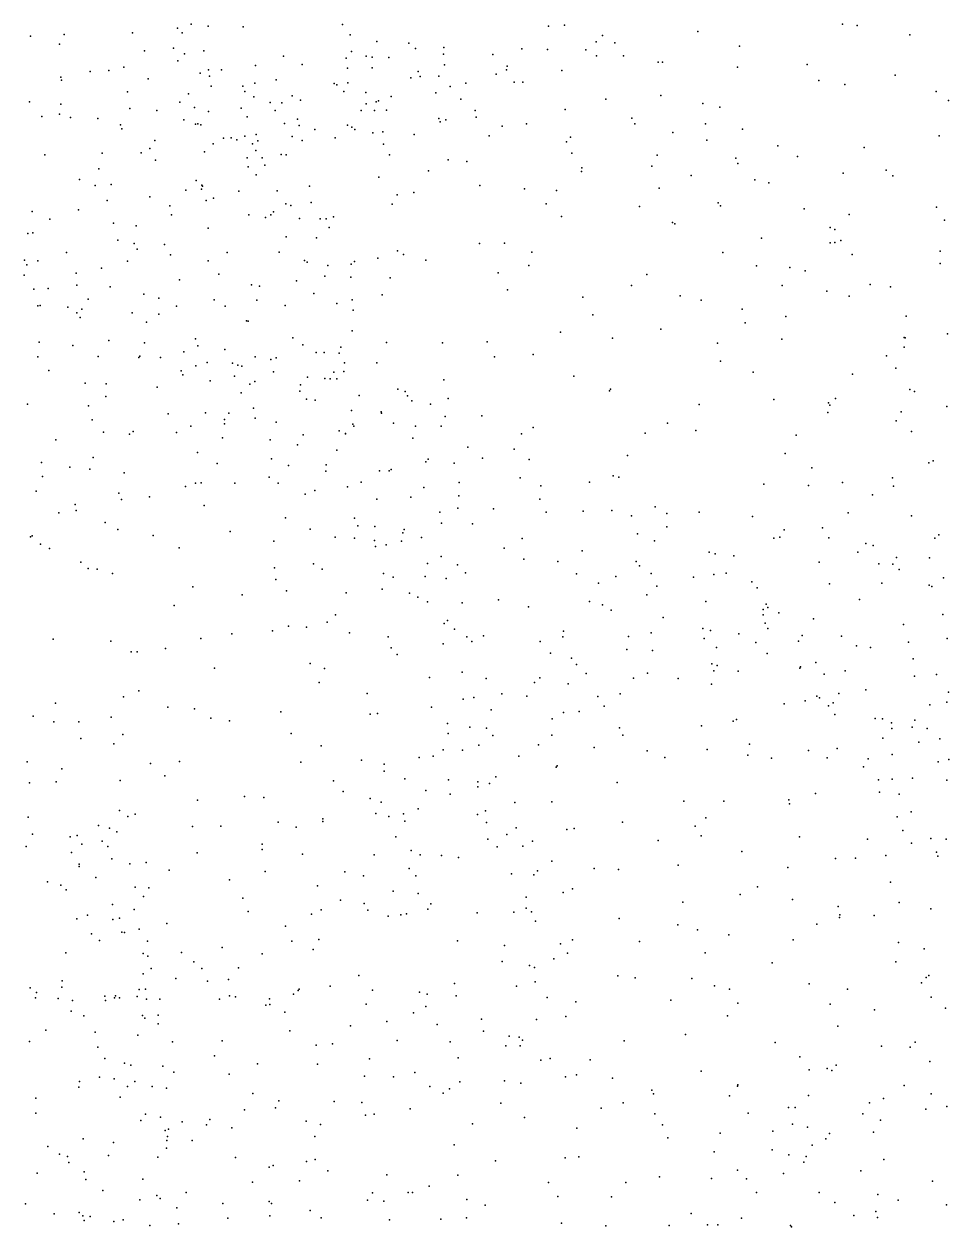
# Model space of a CAD drawing. Header units: metres. Extents: x -25 to 25, y -27.7 to 27.8.
# Drawn here: x 17.525 to 20.186, y 6.958 to 10.42 of the extents above; entities that cross this region are included whole.
import ezdxf

# ---------------------------------------------------------------- set-up
doc = ezdxf.new("R2010")
doc.units = ezdxf.units.M

msp = doc.modelspace()

# ---------------------------------------------------------------- linework, layer by layer
for p in [(17.6404, 10.3901, -2.8179), (17.8372, 10.3952, -7.9028), (17.9664, 10.4085, 11.7033), (17.9799, 10.3953, 4.3955), (18.0054, 10.42, 11.4017), (18.054, 10.4145, -2.3099), (18.1554, 10.4119, -17.4393), (18.4409, 10.4193, -17.8803), (18.4627, 10.3889, -17.5749), (19.0342, 10.4145, 3.5575), (19.0802, 10.417, -5.0156), (19.1888, 10.3874, -4.2256), (19.4637, 10.3987, -15.6703), (19.8802, 10.4203, -4.1108), (19.9224, 10.416, -15.3728), (20.0734, 10.3896, -8.3551), (17.5435, 10.3858, 4.2464), (17.6268, 10.3621, 10.4767), (18.5395, 10.3698, -0.0974), (18.6316, 10.3653, 4.3846), (18.7327, 10.3526, -0.3221), (19.1714, 10.3692, -17.7322), (19.225, 10.3659, -16.1969), (19.583, 10.3565, -3.9155), (17.8716, 10.3433, 10.7873), (17.9545, 10.3512, -16.5146), (17.9867, 10.3348, 11.0657), (18.0422, 10.343, -16.9444), (18.2717, 10.3283, -2.3416), (18.4512, 10.3223, 0.1414), (18.4665, 10.3412, -18.1315), (18.5088, 10.3279, -5.5492), (18.5265, 10.3248, 2.6823), (18.5747, 10.3237, 0.9588), (18.6514, 10.3497, -1.5733), (18.7314, 10.3337, 1.2787), (18.8738, 10.3331, -1.3241), (18.9574, 10.3492, 3.9048), (19.0306, 10.3472, -9.07), (19.1417, 10.3463, -17.5232), (19.1724, 10.3287, -16.4128), (19.2496, 10.3287, -8.9929), (17.7149, 10.2842, 12.2489), (17.7685, 10.2864, -18.2561), (17.8116, 10.2963, -8.2159), (17.9675, 10.314, -2.7432), (18.055, 10.2886, -7.63), (18.0928, 10.2881, 11.2736), (18.1905, 10.3014, -7.3863), (18.3252, 10.3036, -1.9185), (18.4555, 10.2933, 0.6228), (18.526, 10.2944, -16.5665), (18.6585, 10.284, 2.3819), (18.7343, 10.3026, -16.6162), (18.9133, 10.2887, -17.3356), (18.9146, 10.2989, -4.8618), (19.0725, 10.2862, -18.1452), (19.3492, 10.3103, -16.0064), (19.3617, 10.311, -3.9295), (19.5781, 10.2962, -9.38), (19.7785, 10.3042, -8.6659), (17.6301, 10.2676, 4.0759), (17.6329, 10.2586, -3.203), (17.8817, 10.2628, 12.1082), (18.031, 10.2789, 11.8373), (18.0579, 10.2708, -18.2678), (18.1884, 10.2502, -4.1219), (18.2504, 10.2597, -6.1546), (18.4167, 10.2494, 2.8562), (18.4563, 10.2509, -2.1039), (18.638, 10.2655, -5.2822), (18.6648, 10.2693, 3.2555), (18.7184, 10.2706, 4.2087), (18.796, 10.2502, -4.5212), (18.883, 10.2758, 3.6417), (18.9346, 10.2535, -4.1711), (18.9599, 10.2535, -0.7696), (19.8119, 10.258, -3.8243), (20.0315, 10.2728, -3.9679), (17.8227, 10.2249, 10.5366), (17.9976, 10.2191, -3.9101), (18.0627, 10.2412, 4.242), (18.1543, 10.2417, 11.4477), (18.1602, 10.2265, -5.4302), (18.2963, 10.2142, -16.6082), (18.4244, 10.2454, -3.8084), (18.4447, 10.2258, -5.0851), (18.5083, 10.2236, -4.3267), (18.7093, 10.2226, -4.2429), (18.751, 10.2405, -5.0512), (19.3568, 10.215, -9.3411), (19.8863, 10.2461, -9.3516), (20.149, 10.2265, -11.2759), (17.5405, 10.1963, -3.9691), (17.6306, 10.1896, -18.4241), (17.9727, 10.1959, -3.0999), (18.0147, 10.1803, -5.2308), (18.1498, 10.1787, 11.7589), (18.186, 10.2111, -2.8427), (18.2332, 10.1949, -6.9374), (18.2664, 10.1938, -4.4661), (18.3204, 10.2009, -3.5514), (18.5089, 10.1905, -17.1949), (18.538, 10.1961, -2.4382), (18.5447, 10.1996, -4.618), (18.581, 10.2117, -4.9244), (18.7818, 10.2039, -17.1867), (19.1991, 10.2038, -16.7159), (19.4782, 10.1916, -17.5062), (19.5264, 10.1812, -15.8983), (20.1848, 10.2002, -11.5915), (17.5755, 10.154, 12.4333), (17.6268, 10.1613, 10.3014), (17.6583, 10.151, -3.632), (17.7367, 10.1484, 12.3709), (17.8288, 10.177, -3.2845), (17.9069, 10.1719, -18.451), (17.9847, 10.1443, -8.1959), (18.0552, 10.1683, -4.4137), (18.1665, 10.1535, 11.1466), (18.2476, 10.1711, -4.7173), (18.3118, 10.1468, 3.2163), (18.4952, 10.1716, 4.2045), (18.5335, 10.1718, -3.5661), (18.5674, 10.1725, -0.3241), (18.7181, 10.1487, 1.4615), (18.7384, 10.1449, 2.1006), (18.8225, 10.1714, -16.8933), (18.8257, 10.1519, -3.8203), (19.0818, 10.1748, -16.9085), (19.2734, 10.1493, -18.1693), (17.8024, 10.1304, -8.4166), (17.8061, 10.1191, -4.3118), (18.0177, 10.1321, -3.4291), (18.0248, 10.1332, -4.9528), (18.0332, 10.1299, -5.6556), (18.2741, 10.134, 0.2784), (18.3161, 10.1279, -7.3191), (18.3614, 10.117, -17.0557), (18.4551, 10.1296, 3.4236), (18.4677, 10.1238, -2.773), (18.4764, 10.1172, -16.8199), (18.5574, 10.1097, 3.6627), (18.7224, 10.139, -0.5065), (18.9006, 10.126, -1.4904), (18.9709, 10.1335, -1.2912), (19.282, 10.1334, -16.985), (19.4857, 10.1329, -16.4588), (19.5919, 10.1181, -3.673), (17.9007, 10.085, 3.707), (18.069, 10.0751, 3.5644), (18.0988, 10.0922, 10.8469), (18.1204, 10.0932, 3.289), (18.1368, 10.0869, -5.8351), (18.1602, 10.098, 3.9243), (18.1816, 10.076, 11.8931), (18.1925, 10.1026, 2.9242), (18.1974, 10.0841, -6.4382), (18.2958, 10.0969, -3.1809), (18.325, 10.0848, 3.6338), (18.4202, 10.0933, 0.9335), (18.528, 10.1068, 2.5275), (18.5588, 10.0746, -3.3635), (18.6469, 10.1029, -17.0122), (18.863, 10.0983, -2.1404), (19.0856, 10.0818, -18.3743), (19.0971, 10.0948, -3.8121), (19.3913, 10.108, -16.7576), (19.4895, 10.0859, -17.1308), (20.1584, 10.0984, -3.9136), (17.5845, 10.0437, -8.5995), (17.7492, 10.0488, 10.3403), (17.8619, 10.0498, -18.6172), (17.8866, 10.0624, 12.3435), (18.0441, 10.0526, 12.1751), (18.1917, 10.0565, -18.5526), (18.2641, 10.0447, 11.2179), (18.2793, 10.0442, 11.6697), (18.5765, 10.0436, 1.249), (19.1005, 10.0484, -1.8555), (19.3468, 10.0428, -3.6776), (19.6933, 10.0702, -9.3711), (19.9417, 10.0646, -8.5543), (17.9029, 10.0285, 3.3154), (18.1668, 10.0353, 0.0027), (18.1697, 10.0095, 12.0365), (18.2102, 10.0354, 11.0207), (18.218, 10.0141, -7.7528), (18.7451, 10.0296, 1.8324), (18.7984, 10.0243, -2.5101), (19.1293, 10.0065, -1.0579), (19.331, 10.0115, -8.9071), (19.5727, 10.0347, -8.8077), (19.5788, 10.0188, -17.9453), (19.7506, 10.0391, -15.7195), (17.684, 9.9734, -4.6323), (17.7401, 10.004, -5.4001), (18.1925, 9.9863, -0.2259), (18.5458, 9.9798, -0.5693), (18.6887, 9.998, -2.7888), (19.1289, 9.9956, -2.1351), (19.4443, 9.9846, -18.1801), (19.6272, 9.9718, -16.8949), (19.8813, 9.9913, -3.6507), (20.0054, 9.9998, -9.3906), (20.0248, 9.9837, -15.5877), (17.7295, 9.956, -4.9092), (17.7757, 9.9586, 12.558), (17.99, 9.9421, -5.8982), (18.0195, 9.9704, 0.2469), (18.0355, 9.9447, -8.5459), (18.0362, 9.9562, 10.5946), (18.0377, 9.9539, 2.9347), (18.143, 9.939, 0.628), (18.2527, 9.9399, -6.844), (18.3461, 9.9542, 11.4652), (18.8363, 9.9554, -9.0119), (18.9643, 9.9461, -18.5032), (19.0571, 9.941, -8.9857), (19.3527, 9.9476, -2.0234), (19.6675, 9.963, -16.5494), (17.7643, 9.9123, -8.6813), (17.8866, 9.9235, 3.1242), (18.0485, 9.9128, 12.3428), (18.0695, 9.9193, -18.7209), (18.2784, 9.9026, 0.8494), (18.351, 9.9063, 11.7122), (18.5841, 9.902, 2.2435), (18.598, 9.9287, -18.572), (18.6461, 9.9357, 1.4755), (19.0273, 9.9031, -3.6126), (19.5223, 9.9059, -1.5639), (17.5477, 9.8811, 12.6989), (17.6817, 9.8857, -5.5729), (17.9445, 9.8968, -0.0449), (17.9489, 9.8708, 12.5049), (18.1713, 9.8717, -0.6242), (18.2344, 9.8716, 12.1038), (18.2426, 9.8799, -8.8369), (18.2923, 9.8982, 11.0244), (19.0712, 9.8669, -2.4734), (19.2957, 9.8953, -0.9793), (19.5286, 9.897, -1.8306), (19.7692, 9.8883, -17.6415), (19.8986, 9.8719, -15.7457), (20.1507, 9.893, -8.3453), (17.5986, 9.8589, -18.8244), (17.7825, 9.8476, 0.3681), (17.8469, 9.8396, 10.3332), (18.0549, 9.8331, -0.8392), (18.2193, 9.8633, 10.8328), (18.3177, 9.8602, 11.9302), (18.3764, 9.8601, 11.3409), (18.3943, 9.8601, -0.7274), (18.4029, 9.8347, 1.0503), (18.4155, 9.8656, -9.0495), (19.3904, 9.8487, -3.5767), (19.3973, 9.845, -18.346), (19.8447, 9.8351, -17.2044), (20.173, 9.8556, -3.8218), (17.5354, 9.8179, 3.3855), (17.5502, 9.8191, -5.0126), (17.7945, 9.7983, -0.2766), (18.2788, 9.8075, -0.9307), (18.3659, 9.805, -7.0758), (19.6468, 9.8043, -8.7623), (19.8581, 9.829, -16.0271), (17.8419, 9.7885, -18.8783), (17.85, 9.7723, -0.6045), (17.9288, 9.7855, -1.1136), (18.1088, 9.7632, 10.5931), (18.2589, 9.7634, 2.5366), (18.5993, 9.768, 1.9854), (18.8356, 9.7884, -3.1378), (18.9068, 9.79, -0.7238), (18.9863, 9.7634, -3.4595), (19.8444, 9.7911, -16.349), (19.8577, 9.7916, -3.5872), (19.8751, 9.7974, -8.6128), (20.1608, 9.7671, -15.7917), (17.5255, 9.7412, -0.0082), (17.5647, 9.739, 0.1999), (17.647, 9.7628, 10.1524), (17.8224, 9.7379, -0.8202), (17.9463, 9.7558, 12.6109), (18.0541, 9.7391, -6.1293), (18.3314, 9.7399, -8.4487), (18.3397, 9.7348, 10.9817), (18.4656, 9.7297, -7.3376), (18.4756, 9.7368, 11.5911), (18.5425, 9.7463, 1.3836), (18.6163, 9.7572, -9.2478), (18.6812, 9.7411, -8.8422), (19.5355, 9.7624, -9.3747), (19.9077, 9.7567, -16.9053), (20.161, 9.731, -9.5978), (17.5247, 9.698, 9.2719), (17.5322, 9.7278, -8.9213), (17.6751, 9.7038, 3.167), (17.7472, 9.7175, -8.8847), (18.0853, 9.7004, 12.5024), (18.3898, 9.6951, -7.8476), (18.3992, 9.7254, 11.9091), (18.8888, 9.7041, -8.8722), (18.9773, 9.7251, -2.8349), (19.3167, 9.6999, -0.783), (19.6321, 9.7249, -1.2178), (19.7286, 9.7196, -1.4488), (19.7724, 9.7096, -1.9022), (17.594, 9.659, 12.8252), (17.677, 9.6689, 9.1975), (17.7729, 9.6643, -5.8925), (17.9721, 9.6844, 10.4045), (18.1793, 9.6696, -6.6199), (18.2022, 9.6656, 12.37), (18.3087, 9.6815, 12.1764), (18.4648, 9.6922, 11.7721), (18.5778, 9.6903, 1.7444), (19.2725, 9.6677, -8.857), (19.7063, 9.6683, -2.2251), (19.959, 9.6711, -16.6924), (20.0183, 9.6644, -16.0228), (17.5526, 9.6577, -0.5969), (17.7092, 9.6281, 9.5153), (17.8691, 9.6429, 2.8105), (17.9123, 9.6317, -19.017), (18.0713, 9.6269, 2.5615), (18.1943, 9.6254, 10.667), (18.3583, 9.6446, -9.189), (18.4688, 9.627, 11.228), (18.5555, 9.6407, -18.7449), (18.9156, 9.6554, -18.672), (19.1327, 9.6346, -18.6314), (19.4128, 9.6385, -3.5508), (19.4734, 9.626, -18.4338), (19.8348, 9.6511, -1.6565), (19.8991, 9.637, -9.5812), (17.5646, 9.6096, 9.9422), (17.5713, 9.6104, -19.0967), (17.6511, 9.6059, 10.0725), (17.6907, 9.6002, 0.4497), (17.9637, 9.6085, 12.6736), (18.1031, 9.6084, -9.0802), (18.2763, 9.6103, -1.0941), (18.4244, 9.6159, 12.0275), (18.4717, 9.5964, -8.5331), (19.5912, 9.6001, -0.943), (17.6762, 9.5889, 9.6744), (17.6859, 9.5755, 8.8908), (17.836, 9.5895, 9.4297), (17.8768, 9.5626, 9.0694), (17.9128, 9.5854, -1.2765), (18.1647, 9.5663, -18.9759), (18.1696, 9.5648, 12.4914), (19.1613, 9.583, -9.2994), (19.6001, 9.5608, -8.775), (19.7163, 9.5789, -3.564), (20.0628, 9.5798, -3.7158), (18.4693, 9.5375, 1.5262), (19.0683, 9.5331, -2.907), (19.3573, 9.5421, -2.5898), (20.1819, 9.5292, -17.1082), (17.5677, 9.5051, -1.1799), (17.6652, 9.4951, 2.9171), (17.7686, 9.5096, 10.1034), (17.8709, 9.5032, -9.0477), (18.0183, 9.514, 9.3147), (18.0251, 9.494, 9.063), (18.2985, 9.517, 10.7889), (18.3267, 9.4974, 12.3115), (18.4362, 9.4902, 1.8844), (18.5676, 9.5042, 11.8267), (18.7286, 9.503, -8.767), (18.8576, 9.5055, -9.3067), (19.2182, 9.5166, -3.5283), (19.5201, 9.5017, -9.4108), (19.705, 9.5131, -18.2109), (20.0574, 9.4905, -16.618), (20.0576, 9.5179, -16.2277), (20.0599, 9.517, -9.7891), (17.5648, 9.463, -5.8773), (17.7379, 9.4635, 12.8509), (17.8545, 9.4611, 9.9288), (17.858, 9.4649, 8.7716), (17.9176, 9.4602, 12.766), (17.9841, 9.4765, 10.3698), (18.1029, 9.484, 9.4436), (18.1898, 9.463, 9.2781), (18.2352, 9.4553, 9.5197), (18.2505, 9.4595, 2.2122), (18.3656, 9.4748, 1.3339), (18.3881, 9.4747, -7.1241), (18.4318, 9.4727, 11.0268), (18.8781, 9.463, -0.5795), (18.9898, 9.4696, -3.161), (20.0067, 9.4654, -17.7246), (17.5959, 9.4228, 8.5844), (17.9764, 9.4219, 10.1733), (18.0191, 9.4363, 8.8297), (18.0519, 9.4462, 2.3886), (18.1248, 9.4447, 9.7452), (18.1394, 9.4387, -6.7779), (18.1514, 9.4356, 12.5787), (18.2429, 9.4191, 10.67), (18.4161, 9.4185, 9.3865), (18.4446, 9.4202, 9.6392), (18.4472, 9.4455, 12.1723), (18.5401, 9.4451, 11.2265), (19.5288, 9.4501, -0.7995), (19.6232, 9.4186, -2.5455), (20.0336, 9.4299, -1.9843), (17.7003, 9.3867, 2.5977), (17.761, 9.385, 0.6646), (17.9815, 9.4104, 10.0009), (18.0604, 9.3932, 0.9528), (18.1304, 9.407, -1.1967), (18.1745, 9.3834, 8.8584), (18.189, 9.3914, 9.9395), (18.3402, 9.404, -18.9844), (18.3898, 9.3998, 9.1936), (18.4052, 9.3991, -9.3185), (18.4246, 9.3993, -7.8649), (18.7328, 9.3964, -18.7987), (19.1065, 9.4069, -18.7246), (19.9085, 9.4124, -17.9161), (17.7604, 9.3481, -6.097), (17.9076, 9.3751, -6.3077), (18.1495, 9.359, 10.5315), (18.3181, 9.364, -0.9687), (18.3202, 9.382, 9.0097), (18.4894, 9.3517, 9.9584), (18.6, 9.3692, 9.8473), (18.6217, 9.363, 11.8979), (18.6285, 9.3502, 11.3416), (19.2091, 9.365, -2.852), (19.2121, 9.3695, -8.8577), (20.0735, 9.3681, -8.369), (20.0867, 9.3626, -9.9559), (17.5342, 9.3262, 2.7632), (17.7104, 9.3219, -19.4536), (18.1852, 9.3152, 10.1584), (18.3372, 9.3409, 10.0285), (18.362, 9.3379, 12.3807), (18.6408, 9.3357, 9.2889), (18.694, 9.3265, 11.7168), (18.7452, 9.3424, 9.601), (19.4672, 9.3255, -18.6174), (19.6827, 9.3394, -18.3879), (19.8394, 9.3305, -8.6291), (19.8436, 9.3231, -18.1612), (19.8595, 9.3422, -1.0805), (20.18, 9.3197, -17.8001), (17.7208, 9.2812, 2.3851), (17.9389, 9.2983, 12.7988), (18.0468, 9.3014, -9.1892), (18.1012, 9.2825, 12.681), (18.1144, 9.3001, 10.3104), (18.19, 9.2863, 2.0703), (18.4672, 9.3077, -8.3942), (18.5525, 9.3041, 11.1418), (18.5537, 9.3008, 12.1174), (18.7366, 9.2908, 9.9985), (18.8423, 9.2923, 9.4744), (19.8375, 9.3024, -2.4608), (20.0346, 9.2786, -1.2427), (20.0488, 9.3045, -2.1602), (17.7536, 9.2461, 12.8744), (17.8385, 9.2477, -6.5151), (17.9635, 9.2446, 2.2282), (18.0046, 9.2626, 1.1178), (18.1014, 9.2699, 8.5606), (18.2503, 9.2745, 1.7262), (18.4317, 9.2494, -7.2588), (18.4708, 9.2683, 12.2955), (18.4741, 9.2628, -7.6141), (18.5876, 9.2721, -0.6828), (18.6514, 9.2631, 10.1296), (18.7248, 9.2628, 11.5623), (18.9901, 9.259, 9.819), (19.3763, 9.2716, -3.5417), (19.4582, 9.251, -8.8324), (20.0785, 9.2479, -17.9837), (17.6158, 9.224, -9.0716), (17.8279, 9.2397, 8.3847), (18.0961, 9.2298, 1.3095), (18.2331, 9.2238, 10.3781), (18.3119, 9.2093, 10.6899), (18.3275, 9.2378, 8.6486), (18.4494, 9.2422, 10.2479), (18.4497, 9.2408, 8.748), (18.6433, 9.2284, 8.8815), (18.9562, 9.2407, 9.3767), (19.3121, 9.2426, -9.4233), (19.7465, 9.2372, -9.7075), (18.0234, 9.187, 8.3709), (18.4251, 9.1942, -8.0281), (18.802, 9.203, 10.1882), (18.9353, 9.1968, 9.1664), (19.2607, 9.1789, -0.5587), (19.7146, 9.1843, -3.5739), (17.5744, 9.158, 12.9151), (17.6565, 9.1452, 0.7669), (17.7239, 9.173, 8.2918), (18.0799, 9.1555, 1.5689), (18.2366, 9.1688, 8.4593), (18.286, 9.1498, -0.9768), (18.3943, 9.1514, 12.4667), (18.6808, 9.1603, 10.3001), (18.6873, 9.1677, -18.8803), (18.7623, 9.1561, -8.6989), (18.8443, 9.1709, -9.3837), (18.9781, 9.1667, 10.1556), (19.7919, 9.1434, -2.6052), (20.128, 9.1575, -8.1683), (20.141, 9.1629, -3.7126), (17.5776, 9.1186, -19.583), (17.7137, 9.1388, -6.3538), (17.8131, 9.129, -9.1571), (18.2304, 9.1158, 12.6428), (18.3934, 9.1339, 10.4661), (18.5477, 9.134, 10.3929), (18.5755, 9.1344, -9.4185), (18.5809, 9.138, 11.0938), (18.952, 9.1147, 9.0178), (19.2201, 9.1198, 9.8725), (19.2362, 9.1159, 9.6738), (20.0233, 9.1141, -2.3797), (17.5599, 9.0764, 2.0166), (17.989, 9.0892, 1.8644), (18.018, 9.0987, -19.5359), (18.0342, 9.0999, 12.7891), (18.1312, 9.0989, -7.019), (18.2557, 9.0986, -19.3655), (18.361, 9.0783, 8.4258), (18.4558, 9.0885, -19.1054), (18.4947, 9.1016, 10.9056), (18.6751, 9.0861, 11.2261), (18.7768, 9.101, -0.5882), (19.0121, 9.0914, -0.5361), (19.1519, 9.1022, -3.2363), (19.6537, 9.0963, -0.6903), (19.7823, 9.0925, -8.6701), (19.88, 9.1008, -0.8629), (20.0264, 9.0902, -8.3661), (17.6718, 9.0371, 8.1486), (17.7973, 9.0701, -19.5977), (17.8055, 9.0518, 1.4606), (17.8852, 9.06, 8.1737), (18.3333, 9.0672, -9.3989), (18.5394, 9.0525, 12.3359), (18.6379, 9.0583, -8.5107), (18.7756, 9.0625, 11.6596), (19.009, 9.0528, -8.7888), (19.9666, 9.065, -3.4857), (17.6247, 9.0131, 1.1398), (17.6745, 9.0202, 1.764), (18.0428, 9.0346, 8.1816), (18.7214, 9.0157, 8.6586), (18.7727, 9.0269, 11.8223), (18.8755, 9.0254, 10.383), (19.0271, 9.0159, 8.908), (19.1334, 9.0181, 10.2506), (19.2163, 9.0199, -9.5416), (19.2723, 9.0047, -18.8686), (19.3406, 9.0313, 9.8091), (19.374, 9.0114, -3.1426), (19.4673, 9.0158, -3.3358), (19.6206, 9.0029, -9.7444), (19.8963, 9.014, -9.8593), (20.0785, 9.0052, -18.4794), (17.7582, 8.9859, -6.7594), (18.2766, 8.9992, -7.1399), (18.476, 8.9978, -7.7098), (18.4851, 8.9763, 10.7126), (18.5342, 8.9743, -8.2321), (18.7263, 8.9837, 10.4668), (18.8149, 8.982, -9.5147), (19.3748, 8.9729, 9.4315), (19.822, 8.9701, 1.3408), (17.5437, 8.9441, 0.8477), (17.5481, 8.9473, 8.0748), (17.795, 8.9656, 12.9431), (17.8961, 8.9484, -6.9429), (18.118, 8.9598, -1.2619), (18.3482, 8.9661, 8.2863), (18.4201, 8.944, -7.3141), (18.4759, 8.9403, 8.3754), (18.533, 8.9343, -9.5198), (18.615, 8.9562, -18.9677), (18.6185, 8.9654, 11.0746), (18.6685, 8.9424, 12.2154), (18.958, 8.9398, 8.7438), (19.2901, 8.9532, 10.191), (19.3386, 8.9334, 9.1344), (19.6824, 8.941, -0.5492), (19.6992, 8.9431, -18.8672), (19.712, 8.9642, -3.2267), (19.8402, 8.9419, -2.7826), (20.1452, 8.9409, -7.9035), (20.1571, 8.9504, -0.9938), (17.5719, 8.9235, 12.9938), (17.598, 8.9112, -6.4932), (17.9714, 8.9127, 8.038), (18.2436, 8.9317, 12.7396), (18.5356, 8.917, 12.4476), (18.5664, 8.9214, 10.9173), (18.6106, 8.9319, -0.7129), (18.9067, 8.9122, -18.8964), (19.1305, 8.9045, -0.5044), (19.4961, 8.9004, 9.9009), (19.924, 8.9002, -0.6735), (19.9469, 8.925, -18.9471), (19.9685, 8.9198, 1.6582), (17.6878, 8.8712, -19.6639), (18.358, 8.8667, -0.9645), (18.6858, 8.8679, -8.3883), (18.7251, 8.8875, 11.2728), (18.7718, 8.8639, 11.4374), (18.9627, 8.8799, -8.6709), (19.0606, 8.8734, 10.4561), (19.2856, 8.8735, 10.3254), (19.513, 8.8954, -8.7628), (19.5675, 8.8894, 1.7867), (19.8131, 8.8712, 1.8257), (19.9846, 8.8671, -8.3146), (20.0246, 8.866, -2.5811), (20.0348, 8.8849, 1.1699), (20.1306, 8.8839, -19.0983), (17.7096, 8.8529, 13.021), (17.7346, 8.8513, -1.5789), (17.7788, 8.8385, 7.9782), (18.2457, 8.855, -9.4568), (18.3828, 8.8513, 12.6681), (18.5587, 8.8394, -7.9926), (18.5866, 8.8283, 10.7916), (18.6788, 8.8307, 10.6553), (18.7949, 8.8413, 11.6447), (19.1146, 8.8378, 8.7319), (19.2274, 8.8299, 1.5064), (19.2954, 8.8614, -9.7209), (19.3295, 8.8389, 8.8866), (19.4508, 8.8281, 10.2378), (19.5098, 8.8365, 9.3351), (19.5446, 8.8401, 9.5438), (20.0433, 8.8505, -9.9417), (18.0102, 8.8009, 12.9627), (18.249, 8.8219, 8.0859), (18.5552, 8.7938, 8.3322), (18.7396, 8.8243, 8.4988), (19.1776, 8.8109, -8.7313), (19.3454, 8.8023, 1.7961), (19.6185, 8.8149, -19.0942), (19.6346, 8.7974, 0.9187), (19.8422, 8.8091, -9.8741), (19.9927, 8.811, -19.2598), (20.1289, 8.8054, -3.1525), (20.1367, 8.8011, -0.7583), (20.1707, 8.8263, -7.7164), (18.1522, 8.7772, 12.9017), (18.2798, 8.7894, 12.7981), (18.4519, 8.7835, -7.4654), (18.6334, 8.782, 12.38), (18.6575, 8.7711, -8.1944), (18.8904, 8.763, -8.5107), (19.3166, 8.7777, -0.3058), (19.9287, 8.7637, 0.9232), (17.9569, 8.7469, -19.6504), (18.6859, 8.7574, 11.1276), (18.7857, 8.7546, 11.9761), (18.9758, 8.7435, 8.5751), (19.152, 8.7586, -18.9687), (19.1888, 8.7489, 10.5326), (19.214, 8.7332, 1.1448), (19.4863, 8.7582, 1.9537), (19.6512, 8.7355, -0.248), (19.6602, 8.751, 10.0002), (19.6651, 8.7408, 9.7209), (19.6965, 8.7254, -19.3016), (18.3969, 8.6989, -19.4298), (18.4213, 8.7198, 8.1506), (18.7333, 8.6952, 10.7129), (18.7434, 8.7033, 11.3185), (19.3636, 8.7124, -8.694), (19.6518, 8.7201, 9.5158), (19.6576, 8.6964, -20.0219), (19.7963, 8.7081, 2.0109), (20.0555, 8.6921, -7.902), (20.1686, 8.7205, -2.4792), (18.1227, 8.6653, -1.3672), (18.24, 8.674, -7.1832), (18.2856, 8.6871, -1.1648), (18.3372, 8.6842, -9.5612), (18.4613, 8.6685, -0.9552), (18.5728, 8.6566, -7.8443), (18.7631, 8.6786, 8.4315), (18.7991, 8.6566, 11.6277), (18.8467, 8.6595, -19.0016), (19.0751, 8.6571, -9.8673), (19.0771, 8.6732, 1.3943), (19.2639, 8.6577, 0.9546), (19.3293, 8.6686, 8.6623), (19.4781, 8.6811, 0.8262), (19.5002, 8.6746, 8.7819), (19.5814, 8.665, -20.246), (19.6654, 8.6805, 10.2265), (19.7635, 8.6601, -19.8274), (19.8767, 8.6584, -19.586), (17.6081, 8.6503, 13.1319), (17.7741, 8.6439, -9.0586), (17.9313, 8.6232, 13.0956), (18.0335, 8.6518, -9.3772), (18.5806, 8.6249, -9.6668), (18.7305, 8.6368, 12.2815), (18.8128, 8.6437, -8.2774), (19.0101, 8.6437, -0.3076), (19.2589, 8.6204, 0.0965), (19.4815, 8.6518, -19.2773), (19.5173, 8.6262, -9.9487), (19.6309, 8.6399, 8.9692), (19.7531, 8.6443, -8.4639), (19.92, 8.6309, -20.0914), (19.9606, 8.6259, -0.34), (20.0694, 8.6412, -9.9726), (20.1813, 8.6519, -0.6154), (17.8326, 8.6138, -6.9176), (17.8497, 8.6135, 7.8642), (18.5982, 8.6057, 12.5421), (19.0394, 8.6097, 8.5155), (19.1003, 8.595, -8.4854), (19.3332, 8.617, 2.0159), (19.6635, 8.6089, 10.416), (20.0836, 8.5931, 0.858), (18.0728, 8.5661, -7.08), (18.3482, 8.5803, 8.0288), (18.3892, 8.566, -7.3452), (18.7851, 8.5552, -9.7851), (19.1146, 8.5771, 10.7042), (19.3186, 8.5518, -19.9157), (19.5038, 8.5788, -19.4921), (19.51, 8.5586, 0.6347), (19.5192, 8.5739, 10.5895), (19.5795, 8.5583, 0.2821), (19.7573, 8.5664, -9.9695), (19.7592, 8.5706, -20.4451), (19.8027, 8.5824, 10.239), (19.8876, 8.5592, 10.04), (18.3743, 8.5253, 12.8619), (18.691, 8.5393, 12.424), (18.854, 8.537, 8.4337), (18.9936, 8.5251, 1.2599), (19.0087, 8.5386, -0.0526), (19.0906, 8.5215, 0.2552), (19.142, 8.551, 1.9347), (19.2785, 8.5377, 0.366), (19.4073, 8.5365, -20.4112), (19.5026, 8.5207, -8.4955), (19.8275, 8.5492, -8.228), (20.087, 8.5434, -19.7899), (20.1505, 8.5479, -5.4803), (17.8109, 8.484, -8.9113), (17.8546, 8.5009, 13.1804), (18.5118, 8.494, -7.6809), (18.8186, 8.4824, -0.4417), (18.9, 8.4923, -19.1516), (18.971, 8.4857, 10.8075), (19.1757, 8.4847, 0.5679), (19.2399, 8.4929, 8.5038), (19.8056, 8.4861, 10.4666), (19.8688, 8.4937, 9.6198), (19.9466, 8.5042, 9.8848), (20.1844, 8.497, -5.92), (17.6149, 8.4656, 17.1865), (17.9387, 8.454, -1.5034), (18.0152, 8.4491, 7.8447), (18.697, 8.4543, -7.9316), (18.7881, 8.4777, 11.5517), (19.194, 8.4571, -20.2527), (19.7117, 8.4639, 8.8671), (19.7726, 8.4727, 9.042), (19.8135, 8.481, 9.3698), (19.84, 8.458, 0.4015), (19.8529, 8.4669, 2.1373), (20.1307, 8.4607, -20.2548), (20.1798, 8.4684, -10.0739), (17.5507, 8.4284, 17.3746), (17.7751, 8.4251, -6.7659), (18.0625, 8.4225, -9.4061), (18.1159, 8.4146, 13.0967), (18.2635, 8.4405, 7.9515), (18.5202, 8.4345, 8.1734), (18.5417, 8.4357, -19.4046), (18.8691, 8.4468, -0.2211), (19.0448, 8.4209, -9.9917), (19.0768, 8.4391, 0.7621), (19.1216, 8.4414, 10.8364), (19.5648, 8.4143, 2.1911), (19.5744, 8.4184, 10.7578), (19.8582, 8.4334, -8.0166), (19.9738, 8.4213, 0.0864), (19.9952, 8.4203, 10.286), (20.0883, 8.4168, -0.1896), (17.6107, 8.4118, 16.7599), (17.6823, 8.4116, 17.0451), (18.2933, 8.3787, -9.5997), (18.7427, 8.4075, -19.2772), (18.7453, 8.3782, 11.2855), (18.8072, 8.397, 10.9105), (18.8552, 8.3939, 11.9074), (19.2381, 8.3945, 2.1161), (19.4737, 8.401, -20.6644), (20.0204, 8.4087, -20.524), (20.0214, 8.3929, 9.6734), (20.0805, 8.3971, 9.9884), (20.1232, 8.3933, -5.3133), (17.6884, 8.3644, -1.5864), (17.7834, 8.3489, 13.2489), (17.8085, 8.3754, -19.5972), (18.8338, 8.3446, 0.5606), (18.8741, 8.3725, 1.4287), (19.0052, 8.346, 1.9301), (19.043, 8.3732, -8.1983), (19.2477, 8.3732, -8.2806), (19.6125, 8.3477, -10.0998), (19.9957, 8.3652, -7.8321), (20.0995, 8.3533, -5.7862), (20.16, 8.3629, 1.993), (18.3801, 8.3432, -7.3401), (18.6617, 8.3096, -0.676), (18.7023, 8.3133, 0.3056), (18.7308, 8.331, -0.0647), (18.7861, 8.3303, 11.4867), (18.948, 8.313, 10.9489), (19.1655, 8.3378, -19.5977), (19.3177, 8.3285, 8.4797), (19.3683, 8.3091, -10.1237), (19.4903, 8.3327, 10.8678), (19.6073, 8.3161, -8.1617), (19.7822, 8.3297, 10.7179), (19.8357, 8.3089, 9.1213), (19.8643, 8.3352, 9.2735), (20.0229, 8.3183, 0.5698), (17.5339, 8.2974, 16.5433), (17.6338, 8.2768, 7.9082), (17.889, 8.2921, -8.7995), (17.9716, 8.2983, -6.8799), (18.3208, 8.296, 12.9964), (18.4958, 8.3021, 12.8222), (18.5607, 8.2898, -1.0772), (19.0563, 8.2813, 8.431), (19.059, 8.2855, -20.2044), (19.6755, 8.3076, 10.8282), (19.9402, 8.2827, -20.7273), (19.9532, 8.3057, 10.5676), (20.155, 8.2971, 10.2281), (20.1861, 8.3039, 9.8276), (17.8008, 8.2433, 17.1873), (17.9294, 8.2563, 13.2331), (18.4155, 8.2422, 8.1122), (18.5607, 8.2699, 8.2575), (18.6208, 8.2482, 0.8153), (18.7461, 8.2451, -9.8318), (18.8301, 8.2398, 12.2991), (18.882, 8.2542, 11.7751), (19.983, 8.2451, 2.1214), (20.0225, 8.2475, -10.1782), (20.0812, 8.2501, 10.459), (20.1803, 8.2444, 9.6095), (17.5405, 8.2365, 13.2791), (17.6175, 8.2395, 17.5487), (18.4433, 8.2118, -7.536), (18.6809, 8.214, 1.0465), (18.8307, 8.2248, -8.0025), (18.8641, 8.2347, 11.0597), (19.2318, 8.2374, 10.9995), (19.8023, 8.2058, 8.943), (19.9866, 8.2098, -5.466), (18.0241, 8.1869, 7.9213), (18.1589, 8.1967, -1.4134), (18.2145, 8.1943, 7.9925), (18.5211, 8.1911, -19.5149), (18.5523, 8.1804, 0.092), (18.7504, 8.2039, 8.4056), (18.9369, 8.1798, -19.4861), (19.0437, 8.1818, -19.7993), (19.4233, 8.1841, 2.2294), (19.5382, 8.184, 10.978), (19.7257, 8.1871, 8.7815), (19.7269, 8.1764, 10.9067), (20.0426, 8.2037, 9.3689), (17.5364, 8.1379, 18.3031), (17.7993, 8.1567, 7.9302), (17.8229, 8.1394, 16.8572), (17.8444, 8.1465, 17.0588), (18.537, 8.1484, 12.8198), (18.5742, 8.1398, -9.7371), (18.6169, 8.1469, -0.8581), (18.6584, 8.162, 12.6715), (18.8295, 8.1458, 11.2549), (18.8521, 8.1558, 11.5015), (19.4866, 8.1357, -10.192), (20.037, 8.1388, 10.6466), (20.0771, 8.1531, -7.6305), (17.7386, 8.1136, 13.2704), (17.7705, 8.1059, 16.7137), (18.0095, 8.1105, 13.1972), (18.0907, 8.1118, -19.5864), (18.2559, 8.1228, 13.0609), (18.3077, 8.1085, 0.7013), (18.384, 8.1332, -7.262), (18.3843, 8.1255, 0.3801), (18.6208, 8.1265, -7.8047), (18.8553, 8.1219, 1.7137), (18.9403, 8.1066, 11.9811), (19.0862, 8.1023, 8.446), (19.1077, 8.1052, 11.0845), (19.2465, 8.123, -10.1474), (19.456, 8.1119, 8.5378), (17.5489, 8.0887, 18.4878), (17.6578, 8.0814, 17.6773), (17.6779, 8.0846, 16.5797), (17.7498, 8.0683, 17.4801), (17.7912, 8.0955, -1.5748), (18.5947, 8.081, -1.1061), (18.8593, 8.0743, 12.352), (18.9143, 8.088, 8.4406), (18.9874, 8.0682, -20.3004), (19.3493, 8.0708, 11.0888), (19.4729, 8.0842, -20.9019), (19.7565, 8.081, -7.9696), (19.9519, 8.0739, -7.8111), (20.053, 8.0989, 9.2492), (20.1341, 8.0765, 2.0042), (20.1778, 8.0747, -7.4003), (17.5312, 8.0534, -8.3954), (17.6609, 8.0359, 18.0813), (17.6908, 8.06, -6.5046), (17.7655, 8.0537, -8.5066), (18.0233, 8.0349, 8.015), (18.2095, 8.0442, -6.9048), (18.2103, 8.0595, -9.3978), (18.6385, 8.0415, -0.4393), (18.8864, 8.0525, 11.3651), (18.9599, 8.0545, -20.0157), (19.5901, 8.0392, 8.6667), (20.078, 8.0624, -5.7948), (20.1503, 8.0365, -6.0016), (17.6834, 8.0025, 18.3709), (17.777, 8.0182, 8.0111), (17.8293, 8.0032, 17.3603), (17.8763, 8.0076, 17.2017), (18.3262, 8.0316, -1.4061), (18.5323, 8.0293, 8.3854), (18.6647, 8.0296, 1.361), (18.7257, 8.0269, 12.613), (18.7747, 8.0215, -7.9103), (19.0431, 8.0113, -20.5206), (19.4065, 7.9998, -8.0945), (19.8595, 8.0186, 10.9221), (19.9169, 8.0192, 9.0883), (20.0044, 8.027, -10.3606), (20.154, 8.0257, 10.6133), (17.6834, 7.9961, 17.8044), (17.7313, 7.9639, -19.4704), (17.9422, 7.9854, -6.6343), (18.2186, 7.9815, 8.1523), (18.4479, 7.9806, -0.0629), (18.501, 7.9691, -19.5499), (18.6327, 7.9904, -0.6644), (18.6521, 7.9685, 8.466), (18.9269, 7.9741, -19.6603), (18.9913, 7.9721, -8.0086), (19.0017, 7.983, -9.8916), (19.1649, 7.9903, -20.7334), (19.2355, 7.9867, 2.1481), (19.7227, 7.9924, 8.8243), (17.5922, 7.9517, 13.2486), (17.6303, 7.9421, -1.6086), (17.6454, 7.929, 16.522), (17.8447, 7.9363, 16.8124), (17.8842, 7.9343, 17.0663), (18.116, 7.957, 0.3906), (18.3692, 7.9401, 12.9964), (19.1029, 7.931, 8.5109), (19.6355, 7.9375, -21.0067), (20.0175, 7.9507, 10.7965), (17.8684, 7.9098, 13.2201), (18.154, 7.9046, -1.5246), (18.4354, 7.899, -7.2821), (18.5869, 7.9248, -1.252), (18.6587, 7.9175, -7.7451), (18.97, 7.907, 11.337), (19.0763, 7.9205, 11.1898), (19.4199, 7.8935, 8.6166), (19.585, 7.9149, -8.0089), (19.7358, 7.9008, 11.0301), (17.7795, 7.8866, 17.985), (17.8417, 7.8722, -1.6102), (18.1696, 7.8661, 13.0951), (18.3792, 7.8708, 8.4439), (18.5029, 7.8891, 12.8752), (18.5141, 7.8698, 8.5341), (18.6254, 7.8594, -1.0419), (18.6868, 7.8732, -9.6562), (18.6949, 7.888, 12.6808), (18.8282, 7.8619, 12.4859), (18.9343, 7.8643, 12.2825), (18.9697, 7.8753, 11.5367), (18.9852, 7.8652, 11.8385), (19.8674, 7.8806, -20.9949), (20.0428, 7.8916, 9.1033), (20.1342, 7.8743, -10.598), (17.6762, 7.8451, 18.653), (17.7069, 7.8557, -8.3947), (17.7802, 7.8427, 18.4935), (17.7998, 7.8472, 8.1932), (17.9355, 7.8318, 0.5936), (18.3523, 7.8583, -9.4933), (18.5722, 7.8532, -0.3469), (18.6089, 7.8564, 1.478), (18.9967, 7.8379, -9.6981), (19.2372, 7.8456, 11.1691), (19.4058, 7.8274, -20.9676), (19.8063, 7.8294, 8.9684), (19.8709, 7.8489, -7.815), (19.8722, 7.8564, 10.9536), (19.9707, 7.8551, 2.0428), (17.7191, 7.8016, 13.2167), (17.8062, 7.8066, 17.6282), (17.8137, 7.8058, 17.8317), (17.8561, 7.8157, 18.2367), (18.2773, 7.824, -0.0705), (19.4624, 7.8134, -10.089), (19.5528, 7.7987, 11.1278), (17.7419, 7.7826, 16.6528), (17.8801, 7.7809, 17.2362), (18.0951, 7.7624, 1.1152), (18.295, 7.7809, 13.0206), (18.3571, 7.7569, -7.055), (18.3729, 7.7857, 8.5779), (18.7724, 7.7821, 8.6111), (18.907, 7.768, -20.0415), (19.068, 7.7733, 8.5969), (19.1029, 7.7844, 11.2868), (19.2959, 7.7795, -7.9994), (19.7377, 7.7847, -10.3526), (20.0414, 7.7773, -7.5038), (20.1147, 7.7591, -7.2725), (17.6446, 7.7474, 8.3655), (17.867, 7.745, -6.5005), (17.8807, 7.7376, 13.1792), (17.9781, 7.7481, -8.5873), (18.0135, 7.7217, -0.0085), (18.2102, 7.7442, 8.5275), (18.9005, 7.7221, 12.3577), (19.0491, 7.7297, -20.6044), (19.0884, 7.7466, -7.9438), (19.4849, 7.7476, 8.7719), (20.033, 7.7212, -5.7799), (17.8674, 7.6867, 8.4724), (17.8909, 7.7022, 18.0924), (18.0359, 7.7017, 8.489), (18.1419, 7.7042, -6.691), (18.9792, 7.7109, 12.0984), (18.9936, 7.7052, 11.6145), (19.6774, 7.718, 8.9175), (17.6339, 7.6669, 0.1156), (17.9619, 7.6729, -19.4913), (18.0526, 7.6654, 13.1056), (18.1129, 7.6701, 8.6316), (18.4058, 7.6511, 12.9275), (18.4878, 7.682, -7.2636), (18.7633, 7.659, 1.6397), (18.9419, 7.6511, -20.2913), (18.9955, 7.6634, 11.8344), (19.2333, 7.6808, 8.7222), (19.2835, 7.6752, 11.1897), (19.4467, 7.6737, -9.7874), (19.5115, 7.6525, 8.8938), (19.7835, 7.6584, 2.0545), (20.1068, 7.661, -10.783), (20.1202, 7.6761, -6.1463), (20.1278, 7.6819, 10.7973), (17.5427, 7.6469, 8.7367), (17.5578, 7.6179, -1.6868), (17.5605, 7.6329, -0.0911), (17.6333, 7.6485, 0.5332), (17.7573, 7.6224, 13.1692), (17.7846, 7.6178, 18.6638), (17.7882, 7.6234, -0.2105), (17.7991, 7.6175, 0.842), (17.8503, 7.622, 8.7378), (17.8564, 7.6416, 17.4398), (17.8739, 7.6423, 18.4724), (18.1155, 7.6239, 8.8555), (18.1334, 7.621, -8.8476), (18.3003, 7.628, -0.2797), (18.3134, 7.6392, 8.8369), (18.3165, 7.6424, -9.2935), (18.527, 7.6397, -19.527), (18.6626, 7.6337, -7.4965), (18.6849, 7.6278, 12.6662), (18.7683, 7.6231, 8.7546), (19.0299, 7.6184, 11.4381), (19.5542, 7.6425, 11.1339), (19.8946, 7.6426, -7.6415), (20.135, 7.62, -5.3379), (17.6228, 7.6161, 9.0776), (17.6637, 7.6096, -19.2474), (17.7593, 7.6101, 8.8743), (17.8773, 7.6143, 17.7302), (17.9153, 7.6138, 18.2788), (18.0869, 7.6142, -1.6673), (18.22, 7.5966, 9.0016), (18.2305, 7.6147, 13.0312), (18.2324, 7.5984, -9.0605), (18.5089, 7.5995, 8.8581), (18.6807, 7.5925, -0.9847), (19.1122, 7.6064, -9.475), (19.3859, 7.6108, -20.9518), (19.579, 7.602, -9.962), (19.8442, 7.5993, -10.5148), (19.9719, 7.5832, 10.9387), (20.1761, 7.5876, -6.5049), (17.6607, 7.5794, 16.643), (17.6969, 7.5662, 18.7941), (17.8651, 7.5671, 17.2095), (17.8723, 7.559, 17.5814), (17.9106, 7.5682, 9.1234), (18.2754, 7.5763, -19.5116), (18.569, 7.5499, 12.768), (18.6451, 7.575, -9.4193), (18.8413, 7.5566, 12.4141), (18.9994, 7.5556, 11.6613), (19.0833, 7.5643, 8.8043), (19.5486, 7.5656, 2.0419), (17.5872, 7.5247, 0.7423), (17.7294, 7.519, 16.7848), (17.911, 7.543, 17.864), (18.2896, 7.5231, -6.9804), (18.4645, 7.5367, -1.6011), (18.7132, 7.5414, -1.3528), (18.847, 7.5216, -19.8176), (19.4276, 7.5126, -9.5792), (19.8663, 7.5358, -5.5678), (17.5401, 7.4921, 19.0012), (17.8522, 7.5101, -0.4838), (17.9522, 7.4909, 13.1243), (18.0945, 7.4943, 1.2805), (18.3657, 7.4818, 12.9243), (18.4121, 7.4853, 9.0696), (18.5982, 7.495, 1.6126), (18.7507, 7.4915, -19.6236), (18.9115, 7.4798, -9.3459), (18.9207, 7.5078, 12.2435), (18.949, 7.5049, 8.8752), (18.9521, 7.4792, 12.0919), (18.9587, 7.4955, -7.6329), (19.2514, 7.4935, -7.7881), (19.6863, 7.4892, -10.1111), (19.9922, 7.4785, -5.9804), (20.0886, 7.4904, -20.8969), (17.7368, 7.4754, -6.4255), (18.0726, 7.451, -19.4186), (18.7739, 7.445, 8.9817), (19.0386, 7.4435, 11.4512), (19.7574, 7.4475, 9.0311), (20.0741, 7.4754, -6.917), (17.7575, 7.4427, 13.1616), (17.8138, 7.4295, 1.0258), (17.8321, 7.4241, 18.6244), (17.9238, 7.4206, 18.3302), (18.1961, 7.4281, 13.0359), (18.3695, 7.4271, -0.44), (18.5184, 7.4418, -9.2368), (19.0116, 7.4383, -20.3818), (19.1539, 7.4395, 1.8315), (19.7841, 7.4102, -10.3726), (19.836, 7.414, 2.0857), (19.8492, 7.4087, 11.0759), (19.862, 7.4241, -7.3236), (20.1316, 7.4349, 2.0671), (17.6838, 7.3771, 9.4204), (17.7416, 7.3889, 18.7783), (17.7839, 7.3842, -8.4737), (17.843, 7.3765, -19.2534), (17.9558, 7.4034, 9.2957), (18.1146, 7.3979, 9.2606), (18.504, 7.3925, 12.7744), (18.5879, 7.39, 9.11), (18.6489, 7.4024, 12.6247), (18.7784, 7.3761, 12.4341), (18.9076, 7.3788, 1.7368), (19.0827, 7.3907, 9.0494), (19.114, 7.3962, -9.3413), (19.218, 7.3868, -20.7414), (19.4729, 7.4066, 9.0381), (17.6819, 7.3609, 16.8072), (17.8219, 7.3628, -0.8792), (17.8931, 7.3622, 17.5548), (17.935, 7.3574, 17.8928), (18.1826, 7.3424, -0.5639), (18.692, 7.3628, -1.5529), (18.7305, 7.3431, -1.23), (18.7492, 7.356, 9.113), (18.9539, 7.3719, 11.9402), (19.3315, 7.3515, -7.6062), (19.3362, 7.3418, 11.2379), (19.5781, 7.3639, -20.9595), (19.579, 7.3676, -9.6732), (20.0568, 7.3658, -6.4805), (20.1346, 7.3413, 10.9634), (17.5585, 7.3294, 16.6582), (17.8011, 7.3314, 17.147), (18.2574, 7.3216, -6.9219), (18.4174, 7.3191, 9.2093), (18.497, 7.3167, -1.7518), (18.8963, 7.3143, 12.1159), (19.2485, 7.3151, 9.1109), (19.555, 7.3356, -7.5202), (19.7816, 7.3368, -5.7237), (19.9572, 7.3155, 9.0692), (19.9982, 7.328, -6.234), (20.1799, 7.3051, 2.2278), (17.5589, 7.2858, 9.5155), (17.8737, 7.2827, 18.5249), (17.9169, 7.274, 17.7061), (18.1592, 7.2956, -8.7038), (18.2478, 7.301, 1.4162), (18.5072, 7.2804, -0.5407), (18.532, 7.2827, -7.202), (18.6359, 7.2987, -19.7249), (18.9644, 7.2729, -20.2193), (19.1852, 7.2998, 11.3267), (19.3394, 7.284, 1.8945), (19.6086, 7.2862, 2.0684), (19.7247, 7.3019, -9.9752), (19.7434, 7.3019, 11.1446), (19.9379, 7.2835, 11.1124), (20.1198, 7.2973, 9.1042), (17.8605, 7.2643, 17.4064), (17.9311, 7.2361, 18.2072), (17.9403, 7.2394, -1.8641), (17.9796, 7.261, 1.2108), (18.0492, 7.2523, -6.667), (18.0597, 7.2672, 13.079), (18.1222, 7.2431, 9.2932), (18.336, 7.263, -19.554), (18.3779, 7.2535, 12.8737), (18.8151, 7.2553, -19.9672), (19.1155, 7.2424, -20.509), (19.3621, 7.2524, -9.4036), (19.7357, 7.2537, 9.0695), (19.7795, 7.2457, -7.0991), (19.9894, 7.2654, -5.0987), (17.6951, 7.2122, 13.2002), (17.7825, 7.2013, 17.2333), (17.9354, 7.207, -8.5256), (17.937, 7.219, 9.3567), (18.0089, 7.2072, -0.9143), (18.3612, 7.2189, -8.7699), (19.3771, 7.2149, 9.1291), (19.5277, 7.2283, 9.0958), (19.6792, 7.2336, -5.2484), (19.8318, 7.2121, 2.3063), (19.8427, 7.2277, -10.5213), (19.9692, 7.2312, -20.9123), (17.5935, 7.1898, -1.1502), (17.6263, 7.1675, -1.8174), (17.9345, 7.1847, 17.9379), (18.7621, 7.1948, -7.2882), (19.511, 7.1746, -7.2749), (19.6778, 7.1798, -20.9084), (19.7923, 7.1935, -10.317), (17.6499, 7.1609, 16.9168), (17.6537, 7.1433, 18.9348), (17.7676, 7.1643, 18.7269), (17.9097, 7.1591, 13.1534), (18.1327, 7.1584, -1.9286), (18.2419, 7.1349, 12.976), (18.3379, 7.1469, -19.8102), (18.3625, 7.1524, -1.9424), (18.881, 7.1482, 9.2559), (19.0815, 7.1572, -7.3289), (19.1212, 7.1599, 11.3896), (19.7258, 7.1659, 11.2366), (19.7685, 7.1452, -5.0612), (19.7755, 7.1606, -5.9505), (19.9983, 7.1522, 11.1841), (17.5622, 7.1129, 19.1088), (17.6977, 7.1173, -6.5281), (18.2303, 7.1306, -8.5843), (18.399, 7.1194, 1.5077), (18.5687, 7.1085, 9.2489), (18.7732, 7.1073, 12.2579), (19.3533, 7.1024, 11.3314), (19.5028, 7.0976, -5.2526), (19.5779, 7.1219, 11.2908), (19.7102, 7.1123, 9.1269), (19.9325, 7.1194, -6.5554), (17.7023, 7.0952, 17.1016), (17.7513, 7.0631, 13.2201), (17.8663, 7.0962, 18.4794), (18.182, 7.0874, -6.7658), (18.3177, 7.0914, 9.2679), (18.6903, 7.0759, 12.4609), (19.0339, 7.0863, 1.8253), (19.2568, 7.086, 9.2487), (19.6032, 7.0963, -9.6618), (20.139, 7.0905, 9.2209), (17.8575, 7.0365, -1.1509), (17.9066, 7.0484, 18.1994), (17.916, 7.0397, 17.8442), (17.9913, 7.0576, 9.3502), (18.23, 7.0317, -0.8167), (18.5128, 7.0357, -2.0772), (18.527, 7.0561, -8.7136), (18.56, 7.0321, 1.6136), (18.6299, 7.057, -0.7265), (18.6425, 7.0578, -1.1202), (18.799, 7.0371, -1.7254), (19.061, 7.0462, 11.5062), (19.2152, 7.0451, -9.3119), (19.6325, 7.0575, 2.3504), (19.8128, 7.0574, 2.4656), (19.8575, 7.0289, -6.2818), (19.9815, 7.0516, -4.696), (20.0403, 7.0352, -20.8851), (17.5286, 7.0246, 19.2425), (17.6118, 6.9964, 9.5757), (17.6831, 6.9996, 1.445), (17.964, 7.0133, -19.4873), (18.0969, 7.026, -19.7202), (18.237, 7.0258, 1.3808), (18.3478, 7.0058, -19.9914), (18.8513, 7.0214, -9.0918), (19.4445, 6.997, -5.6027), (19.9761, 7.003, 9.226), (20.1789, 7.0215, -4.2033), (17.6941, 6.9898, 18.8136), (17.6972, 6.9771, -1.9194), (17.715, 6.988, 17.2311), (17.783, 6.9739, 18.5991), (17.8098, 6.9786, 17.4399), (17.8863, 6.9622, 17.7055), (17.9693, 6.9677, 13.1431), (18.111, 6.9833, -8.4521), (18.2316, 6.9907, -2.1005), (18.3793, 6.9845, -0.6672), (18.5763, 6.9792, 12.6063), (18.7244, 6.9803, 12.3328), (18.7982, 6.9845, 12.061), (19.0708, 6.9696, -20.3326), (19.1985, 6.9612, 1.8732), (19.3806, 6.9623, 2.0419), (19.4914, 6.9646, 11.389), (19.5211, 6.9642, -20.7807), (19.5896, 6.9838, 9.2209), (19.7302, 6.9626, 11.3696), (19.9122, 6.9908, -4.0867), (19.9807, 6.9857, 2.571), (19.7331, 6.9583, -6.0571)]:
    msp.add_point(p)

doc.saveas('drawing.dxf')
